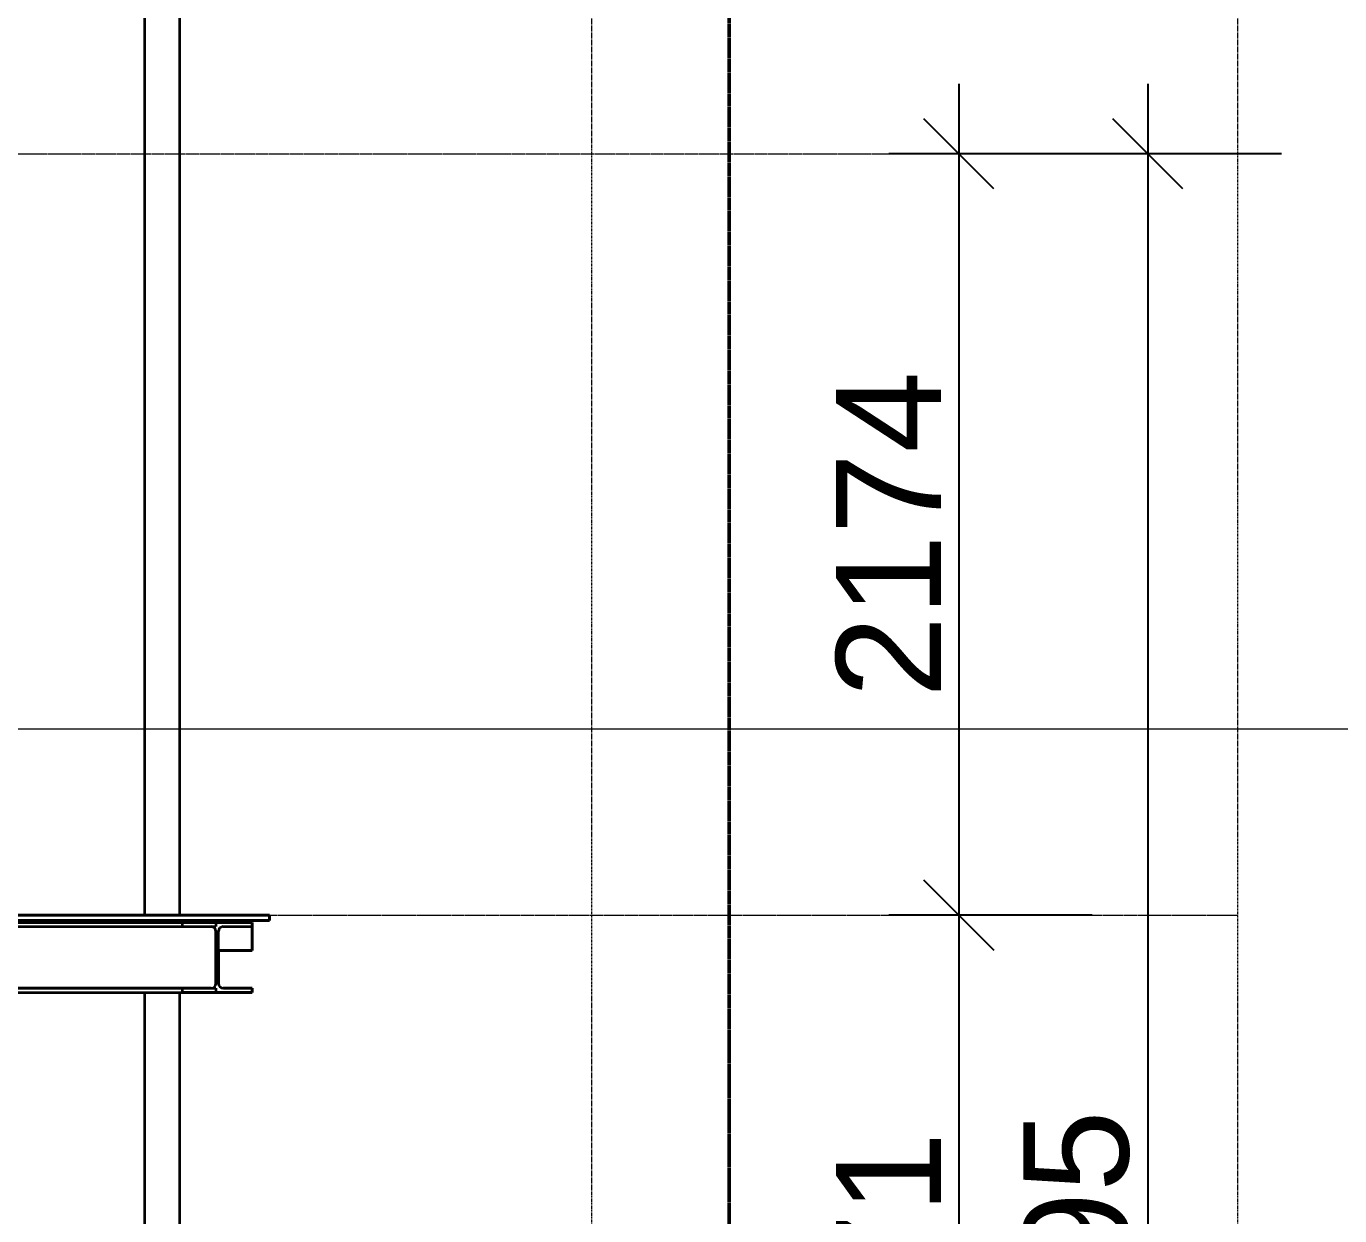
# Model space of a CAD drawing. Header units: millimetres. Extents: x -153298 to 620751, y -313239 to 250031.
# Drawn here: x 132508 to 136259, y -291634 to -288237 of the extents above; entities that cross this region are included whole.
import ezdxf

# ---------------------------------------------------------------- set-up
doc = ezdxf.new("R2010")
doc.units = ezdxf.units.MM
doc.linetypes.add('DPA_Grid _ Level 100', pattern=[10, 5.5, -1.6, 1.3, -1.6])
doc.linetypes.add('DPA_Hidden 50', pattern=[3, 2, -1])
doc.layers.get('DEFPOINTS').update_dxf_attribs({"color": 250})
for name, color, linetype, lineweight in [('A-ANNO-DIMS', 1, 'Continuous', 9), ('A-ANNO-SYMB', 3, 'Continuous', 9), ('A-DETL', 1, 'Continuous', 70), ('A-ROOF', 2, 'Continuous', 35), ('E-LITE-EQPM', 2, 'Continuous', 35), ('G-ANNO-TEXT', 3, 'Continuous', 9), ('S-BEAM', 2, 'Continuous', 35), ('S-GRID', 1, 'Continuous', 0)]:
    doc.layers.add(name, color=color, linetype=linetype, lineweight=lineweight)
doc.styles.add('Arial_2', font='arial.ttf', dxfattribs={"height": 3})
doc.dimstyles.new('DPA-DIM-3_0_T-T', dxfattribs={"dimscale": 304.8, "dimtxt": 306.07782, "dimasz": 0.656168, "dimexe": 0.656168, "dimexo": 0.0625, "dimgap": 0.164042, "dimtad": 1, "dimdec": 0, "dimzin": 0, "dimdsep": 46, "dimtxsty": 'Arial_2', "dimblk1": 'OBLIQUE', "dimblk2": 'OBLIQUE', "dimsah": 1, "dimcen": 0.09, "dimdle": 0.656168, "dimadec": 8, "dimazin": 0, "dimtfac": 1, "dimtdec": 4, "dimtix": 1, "dimtmove": 0, "dimatfit": 3, "dimfxl": 1.312336, "dimfxlon": 1, "dimtvp": 1, "dimtolj": 1, "dimtzin": 0, "dimarcsym": 2})

# ---------------------------------------------------------------- blocks, each defined once
blk = doc.blocks.new('ACM_L14 - LED Street Light Luminaire with Wide Light - PRA4-CB-8-17314108-2120-01 ENTRANCE 1 SECTION A')
at = {"layer": 'E-LITE-EQPM', "color": 215}
for p, q in [((-850405.2, 113447.1), (-850405.2, 105671)), ((-850303.6, 105671), (-850303.6, 113447.1)), ((-850405.2, 105656), (-850405.2, 105650)), ((-850303.6, 105650), (-850303.6, 105656)), ((-850405.2, 105450), (-850405.2, 103650)), ((-850303.6, 103650), (-850303.6, 105450))]:
    blk.add_line(p, q, dxfattribs=at)
blk = doc.blocks.new('H-Wide Flange Beams - H200x200x49_9-17713032-2120-01 ENTRANCE 1 SECTION A')
at = {"layer": 'S-BEAM', "color": 215}
for p, q in [((-850297.2, 105650), (-850097.2, 105650)), ((-850097.2, 105650), (-850297.2, 105650)), ((-850297.2, 105650), (-850297.2, 105638)), ((-850297.2, 105638), (-850214.2, 105638)), ((-850201.2, 105625), (-850201.2, 105475)), ((-850193.2, 105475), (-850193.2, 105625)), ((-850180.2, 105638), (-850097.2, 105638)), ((-850097.2, 105650), (-850097.2, 105638)), ((-850097.2, 105638), (-850097.2, 105650)), ((-850201.2, 105475), (-850201.2, 105570)), ((-850193.2, 105570), (-850193.2, 105475)), ((-850297.2, 105462), (-850214.2, 105462)), ((-850297.2, 105462), (-850297.2, 105450)), ((-850214.2, 105462), (-850297.2, 105462)), ((-850097.2, 105450), (-850297.2, 105450)), ((-850297.2, 105450), (-850097.2, 105450)), ((-850097.2, 105462), (-850180.2, 105462)), ((-850179.2, 105462), (-850097.2, 105462)), ((-850097.2, 105462), (-850097.2, 105450)), ((-850097.2, 105450), (-850097.2, 105462))]:
    blk.add_line(p, q, dxfattribs=at)
for centre, start, end in [((-850214.2, 105625), 0, 90), ((-850180.2, 105625), 90, 180), ((-850214.2, 105475), 270, 0), ((-850180.2, 105475), 180, 270), ((-850180.2, 105475), 180, 270)]:
    blk.add_arc(centre, 13, start, end, dxfattribs=at)
blk = doc.blocks.new('H-Wide Flange Beams - H200x200x49_9-17713033-2120-01 ENTRANCE 1 SECTION A')
at = {"layer": 'S-BEAM', "color": 215}
for p, q in [((-852317.7, 105650), (-850201.2, 105650)), ((-852317.7, 105650), (-850201.2, 105650)), ((-850201.2, 105475), (-850201.2, 105570)), ((-850201.2, 105570), (-850201.2, 105475)), ((-851117.7, 105462), (-850214.2, 105462)), ((-851117.7, 105450), (-850201.2, 105450)), ((-850214.2, 105462), (-851117.2, 105462)), ((-851117.2, 105450), (-850201.2, 105450))]:
    blk.add_line(p, q, dxfattribs=at)
blk = doc.blocks.new('H-Wide Flange Beams - H200x200x49_9-17713034-2120-01 ENTRANCE 1 SECTION A')
at = {"layer": 'S-BEAM', "color": 215}
for p, q in [((-852317.7, 105650), (-850201.3, 105650)), ((-852317.7, 105650), (-850201.3, 105650)), ((-851117.7, 105638), (-850214.2, 105638)), ((-851117.7, 105638), (-850201.3, 105638)), ((-850201.3, 105650), (-850201.3, 105638)), ((-850201.3, 105625), (-850201.3, 105626.2)), ((-850201.3, 105626.2), (-850201.3, 105625)), ((-850201.3, 105475), (-850201.3, 105625)), ((-850201.3, 105625), (-850201.3, 105475)), ((-850201.3, 105473.8), (-850201.3, 105475)), ((-850201.3, 105475), (-850201.3, 105473.8)), ((-850214.2, 105462), (-851117.7, 105462)), ((-851117.7, 105462), (-850201.3, 105462)), ((-851117.7, 105450), (-850201.3, 105450)), ((-851117.7, 105450), (-850201.3, 105450)), ((-850201.3, 105462), (-850201.3, 105450))]:
    blk.add_line(p, q, dxfattribs=at)
blk = doc.blocks.new('Structural Framing 5 - Structural Framing 1-17719504-2120-01 ENTRANCE 1 SECTION A')
at = {"layer": 'S-BEAM', "color": 215}
for p, q in [((-852256.6, 105650), (-850097.2, 105650)), ((-852256.6, 105650), (-850097.2, 105650)), ((-850097.2, 105570), (-850097.2, 105650)), ((-850097.2, 105650), (-850097.2, 105570)), ((-850097.2, 105570), (-850193.2, 105570)), ((-850193.2, 105570), (-850097.2, 105570))]:
    blk.add_line(p, q, dxfattribs=at)
blk = doc.blocks.new('Structural Framing 6 - Structural Framing 1-17719518-2120-01 ENTRANCE 1 SECTION A')
at = {"layer": 'S-BEAM', "color": 215}
for p, q in [((-852256.6, 105650), (-850097.2, 105650)), ((-852256.6, 105650), (-850097.2, 105650)), ((-850097.2, 105570), (-850097.2, 105650)), ((-850097.2, 105650), (-850097.2, 105570)), ((-850097.2, 105570), (-850193.2, 105570)), ((-850193.2, 105570), (-850097.2, 105570))]:
    blk.add_line(p, q, dxfattribs=at)
blk = doc.blocks.new('_Oblique')
at = {"color": 0, "linetype": 'ByBlock', "lineweight": -2}
blk.add_line((-0.5, -0.5), (0.5, 0.5), dxfattribs=at)
blk = doc.blocks.new('*D3709')
at = {"layer": 'A-ANNO-DIMS', "color": 0, "lineweight": -2, "transparency": 16777216}
for p, q in [((135170.9, -288401.8), (135170.9, -290975.7)), ((135551.9, -288601.8), (134970.9, -288601.8)), ((135551.9, -290775.7), (134970.9, -290775.7))]:
    blk.add_line(p, q, dxfattribs=at)
at = {"layer": 'DEFPOINTS', "color": 0, "transparency": 16777216}
for p in [(135570.9, -288601.8), (135170.9, -290775.7), (135570.9, -290775.7)]:
    blk.add_point(p, dxfattribs=at)
at = {"layer": 'A-ANNO-DIMS', "color": 0, "lineweight": -2, "transparency": 16777216, "xscale": 200, "yscale": 200, "zscale": 200}
for p, rotation in [((135170.9, -288601.8), 90), ((135170.9, -290775.7), 270)]:
    blk.add_blockref('_Oblique', p, dxfattribs=dict(at, rotation=rotation))
at = {"layer": 'A-ANNO-DIMS', "color": 0, "transparency": 16777216, "insert": (134970.3, -289688.7), "char_height": 300, "width": 1107.531, "attachment_point": 5, "rotation": 90, "style": 'Arial_2'}
blk.add_mtext('\\A1;2174', dxfattribs=at)
blk = doc.blocks.new('*D3710')
at = {"layer": 'A-ANNO-DIMS', "color": 0, "lineweight": -2, "transparency": 16777216}
for p, q in [((135170.9, -290575.7), (135170.9, -293146.8)), ((135551.9, -290775.7), (134970.9, -290775.7)), ((134790, -292946.8), (135370.9, -292946.8))]:
    blk.add_line(p, q, dxfattribs=at)
at = {"layer": 'DEFPOINTS', "color": 0, "transparency": 16777216}
for p in [(135570.9, -290775.7), (134770.9, -292946.8), (135170.9, -292946.8)]:
    blk.add_point(p, dxfattribs=at)
at = {"layer": 'A-ANNO-DIMS', "color": 0, "lineweight": -2, "transparency": 16777216, "xscale": 200, "yscale": 200, "zscale": 200}
for p, rotation in [((135170.9, -290775.7), 90), ((135170.9, -292946.8), 270)]:
    blk.add_blockref('_Oblique', p, dxfattribs=dict(at, rotation=rotation))
at = {"layer": 'A-ANNO-DIMS', "color": 0, "transparency": 16777216, "insert": (134970.3, -291861.2), "char_height": 300, "width": 1107.531, "attachment_point": 5, "rotation": 90, "style": 'Arial_2'}
blk.add_mtext('\\A1;2171', dxfattribs=at)
blk = doc.blocks.new('*D3712')
at = {"layer": 'A-ANNO-DIMS', "color": 0, "lineweight": -2, "transparency": 16777216}
for p, q in [((135710.9, -288401.8), (135710.9, -295196.8)), ((136091.9, -288601.8), (135510.9, -288601.8)), ((135330, -294996.8), (135910.9, -294996.8))]:
    blk.add_line(p, q, dxfattribs=at)
at = {"layer": 'DEFPOINTS', "color": 0, "transparency": 16777216}
for p in [(136110.9, -288601.8), (135310.9, -294996.8), (135710.9, -294996.8)]:
    blk.add_point(p, dxfattribs=at)
at = {"layer": 'A-ANNO-DIMS', "color": 0, "lineweight": -2, "transparency": 16777216, "xscale": 200, "yscale": 200, "zscale": 200}
for p, rotation in [((135710.9, -288601.8), 90), ((135710.9, -294996.8), 270)]:
    blk.add_blockref('_Oblique', p, dxfattribs=dict(at, rotation=rotation))
at = {"layer": 'A-ANNO-DIMS', "color": 0, "transparency": 16777216, "insert": (135507.6, -291799.3), "char_height": 300, "width": 1107.531, "attachment_point": 5, "rotation": 90, "style": 'Arial_2'}
blk.add_mtext('\\A1;6395', dxfattribs=at)

msp = doc.modelspace()

# ---------------------------------------------------------------- linework, layer by layer
at = {"layer": 'A-ANNO-SYMB', "linetype": 'DPA_Hidden 50', "lineweight": 50}
msp.add_line((134514.8327, -296081.0128), (134514.8327, -286834.7834), dxfattribs=at)
at = {"layer": 'A-DETL', "color": 9, "linetype": 'DPA_Hidden 50', "lineweight": 9}
for p, q in [((129267.88, -288601.753), (135967.88, -288601.753)), ((133202.5874, -290775.7437), (135967.88, -290775.7437))]:
    msp.add_line(p, q, dxfattribs=at)
at = {"layer": 'A-ROOF', "color": 215}
for p, q in [((130935.5657, -290775.7437), (133202.5874, -290775.7437)), ((133202.5874, -290775.7437), (130935.5657, -290775.7437)), ((130935.5657, -290790.7437), (133202.5874, -290790.7437)), ((133202.5874, -290790.7437), (130935.5657, -290790.7437)), ((133202.5874, -290790.7437), (133202.5874, -290775.7437)), ((133202.5874, -290775.7437), (133202.5874, -290790.7437))]:
    msp.add_line(p, q, dxfattribs=at)
at = {"layer": 'G-ANNO-TEXT', "color": 90}
msp.add_line((131956.1536, -290243.5195), (137163.4406, -290243.5195), dxfattribs=at)
at = {"layer": 'S-GRID', "linetype": 'DPA_Grid _ Level 100'}
for p, q in [((134122.88, -309692.5036), (134122.88, -276432.3847)), ((135967.88, -309692.5036), (135967.88, -276432.3847))]:
    msp.add_line(p, q, dxfattribs=at)

# ---------------------------------------------------------------- block references
at = {"layer": 'E-LITE-EQPM', "color": 215}
msp.add_blockref('ACM_L14 - LED Street Light Luminaire with Wide Light - PRA4-CB-8-17314108-2120-01 ENTRANCE 1 SECTION A', (983250.2539, -396446.753), dxfattribs=at)
at = {"layer": 'S-BEAM', "color": 215}
for name in ['H-Wide Flange Beams - H200x200x49_9-17713033-2120-01 ENTRANCE 1 SECTION A', 'H-Wide Flange Beams - H200x200x49_9-17713034-2120-01 ENTRANCE 1 SECTION A', 'Structural Framing 6 - Structural Framing 1-17719518-2120-01 ENTRANCE 1 SECTION A', 'Structural Framing 5 - Structural Framing 1-17719504-2120-01 ENTRANCE 1 SECTION A', 'H-Wide Flange Beams - H200x200x49_9-17713032-2120-01 ENTRANCE 1 SECTION A']:
    msp.add_blockref(name, (983250.2539, -396446.753), dxfattribs=at)

# ---------------------------------------------------------------- dimensions: what is measured, and where the dimension line sits
at = {"layer": 'A-ANNO-DIMS'}
for base, p1, p2, override, picture, middle in [((135170.9153, -290775.7437), (135570.9153, -288601.753), (135570.9153, -290775.7437), {"dimpost": '<>', "dimfxl": 2173.99079}, '*D3709', (134970.3014, -289688.7484)), ((135710.9153, -294996.753), (136110.9153, -288601.753), (135310.9153, -294996.753), {"dimpost": '<>', "dimfxl": 6444.844839}, '*D3712', (135507.6411, -291799.253)), ((135170.9153, -292946.753), (135570.9153, -290775.7437), (134770.9153, -292946.753), {"dimpost": '<>', "dimfxl": 2313.71584}, '*D3710', (134970.3014, -291861.2484))]:
    dim = msp.add_linear_dim(base=base, p1=p1, p2=p2, angle=90, dimstyle='DPA-DIM-3_0_T-T', override=override, dxfattribs=at)
    dim.commit()
    dim.dimension.update_dxf_attribs({"geometry": picture, "text_midpoint": middle})

doc.saveas('drawing.dxf')
